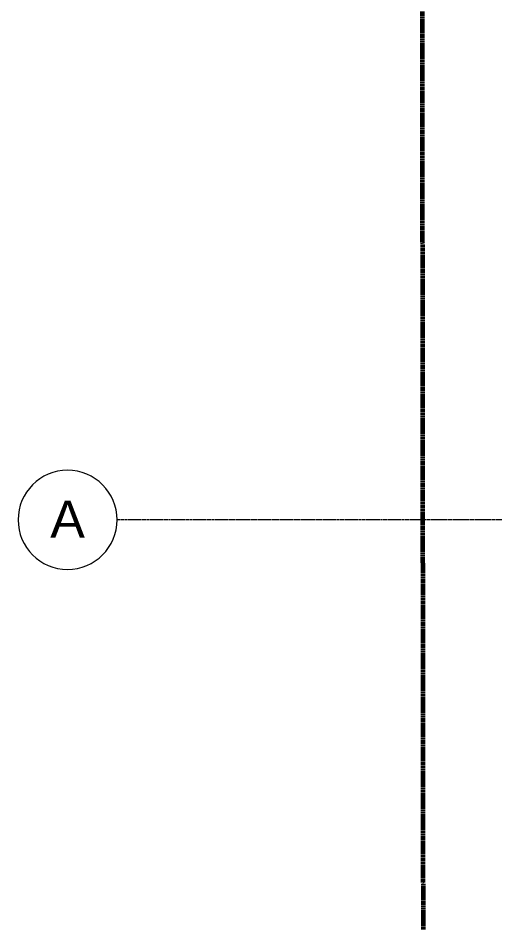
# Model space of a CAD drawing. Header units: inches. Extents: x -4061 to -1937, y 10959 to 12323.
# Drawn here: x -4059.9 to -3905.8, y 11717 to 12009.2 of the extents above; entities that cross this region are included whole.
import ezdxf

# ---------------------------------------------------------------- set-up
doc = ezdxf.new("R2010")
doc.units = ezdxf.units.IN
doc.header["$MEASUREMENT"] = 0
doc.linetypes.add('Double Dash 3_8_', pattern=[1, 0.375, -0.125, 0.125, -0.125, 0.125, -0.125])
doc.linetypes.add('Grid Line 1_2_', pattern=[0.875, 0.5, -0.125, 0.125, -0.125])
for name, color, linetype, lineweight in [('0-1', 7, 'Continuous', 5), ('0-4', 10, 'Double Dash 3_8_', 60), ('0-5', 165, 'Continuous', 5), ('C-PROP-LINE-1', 10, 'Double Dash 3_8_', 60), ('S-GRID-1', 1, 'Grid Line 1_2_', 9), ('S-GRID-IDEN', 1, 'Continuous', 9), ('S-GRID-IDEN-1', 147, 'Continuous', 9)]:
    doc.layers.add(name, color=color, linetype=linetype, lineweight=lineweight)
doc.styles.add('Arial', font='arial.ttf', dxfattribs={"height": 12})

# ---------------------------------------------------------------- blocks, each defined once
blk = doc.blocks.new('Family - ___-1878357-ENLARGED RCP - 3RD FLOOR PLAN - EAST')
at = {"layer": 'C-PROP-LINE-1'}
blk.add_line((-3929.52, 12184.69), (-3928.31, 11023.21), dxfattribs=at)
blk = doc.blocks.new('Grid - Grid Head - Circle-50561-ENLARGED RCP - 3RD FLOOR PLAN - EAST')
at = {"layer": 'S-GRID-IDEN-1'}
for start, end in [(360, 180), (180, 360)]:
    blk.add_arc((0, 0), 0.25, start, end, dxfattribs=at)
blk = doc.blocks.new('CTR - 1st Phase - Shell_rvt-1-ENLARGED RCP - 3RD FLOOR PLAN - EAST')
at = {"layer": 'S-GRID-1'}
blk.add_line((-1936.83, 11847.19), (-4027.88, 11847.19), dxfattribs=at)
at = {"layer": '0-4'}
blk.add_blockref('Family - ___-1878357-ENLARGED RCP - 3RD FLOOR PLAN - EAST', (0, 0), dxfattribs=at)
at = {"layer": '0-5', "xscale": 63.99999999999997, "yscale": 63.99999999999997, "zscale": 63.99999999999997, "rotation": 89.99999999999986}
blk.add_blockref('Grid - Grid Head - Circle-50561-ENLARGED RCP - 3RD FLOOR PLAN - EAST', (-4043.88, 11847.19), dxfattribs=at)
at = {"layer": 'S-GRID-IDEN', "insert": (-4049.48, 11853.44), "char_height": 12, "width": 13.534, "attachment_point": 1, "style": 'Arial'}
blk.add_mtext('A', dxfattribs=at)

msp = doc.modelspace()

# ---------------------------------------------------------------- block references
at = {"layer": '0-1'}
msp.add_blockref('CTR - 1st Phase - Shell_rvt-1-ENLARGED RCP - 3RD FLOOR PLAN - EAST', (0, 0), dxfattribs=at)

doc.saveas('drawing.dxf')
